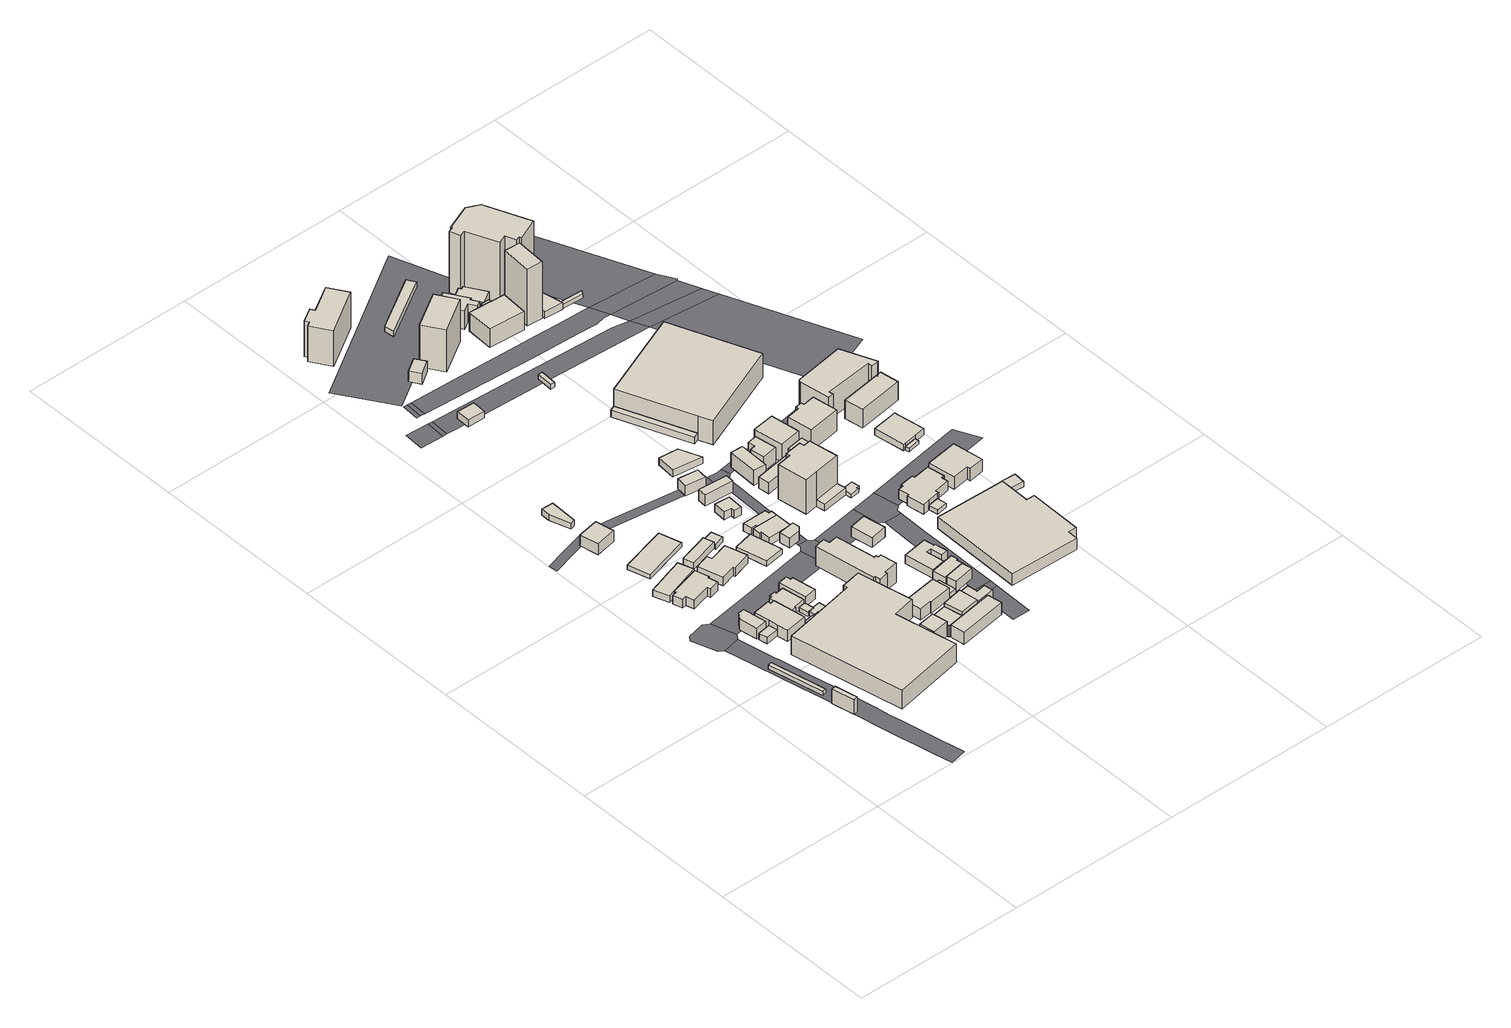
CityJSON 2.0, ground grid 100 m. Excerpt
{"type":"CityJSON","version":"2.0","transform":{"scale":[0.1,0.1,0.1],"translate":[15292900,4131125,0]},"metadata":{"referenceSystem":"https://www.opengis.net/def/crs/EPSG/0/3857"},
"CityObjects":{
"building1":{"type":"Building","attributes":{"measured_height":14.8,"storeys_above_ground":1,"usage":"文教厚生施設","districts_and_zones_type":"近隣商業地域"},"geometry":[{"type":"Solid","lod":"1","boundaries":[[[[0,1,2,3]],[[0,3,4,5]],[[3,2,6,4]],[[2,1,7,6]],[[1,0,5,7]],[[5,4,6,7]]]]}]},
"building2":{"type":"Building","attributes":{"measured_height":5.5,"storeys_above_ground":1,"usage":"文教厚生施設","districts_and_zones_type":"近隣商業地域"},"geometry":[{"type":"Solid","lod":"1","boundaries":[[[[8,9,10,11]],[[8,11,12,13]],[[11,10,14,12]],[[10,9,15,14]],[[9,8,13,15]],[[13,12,14,15]]]]}]},
"building3":{"type":"Building","attributes":{"measured_height":4.6,"storeys_above_ground":1,"usage":"商業施設","districts_and_zones_type":"近隣商業地域"},"geometry":[{"type":"Solid","lod":"1","boundaries":[[[[16,17,18,19]],[[16,19,20,21]],[[19,18,22,20]],[[18,17,23,22]],[[17,16,21,23]],[[21,20,22,23]]]]}]},
"building4":{"type":"Building","attributes":{"measured_height":6.9,"year_of_construction":2012,"storeys_above_ground":2,"usage":"商業施設","districts_and_zones_type":"近隣商業地域"},"geometry":[{"type":"Solid","lod":"1","boundaries":[[[[24,25,26,27,28]],[[24,28,29,30]],[[28,27,31,29]],[[27,26,32,31]],[[26,25,33,32]],[[25,24,30,33]],[[30,29,31,32,33]]]]}]},
"building5":{"type":"Building","attributes":{"measured_height":8,"year_of_construction":1973,"storeys_above_ground":2,"usage":"住宅","districts_and_zones_type":"近隣商業地域"},"geometry":[{"type":"Solid","lod":"1","boundaries":[[[[34,35,36,37,38,39,40,41,42,43,44,45]],[[34,45,46,47]],[[45,44,48,46]],[[44,43,49,48]],[[43,42,50,49]],[[42,41,51,50]],[[41,40,52,51]],[[40,39,53,52]],[[39,38,54,53]],[[38,37,55,54]],[[37,36,56,55]],[[36,35,57,56]],[[35,34,47,57]],[[47,46,48,49,50,51,52,53,54,55,56,57]]]]}]},
"building6":{"type":"Building","attributes":{"measured_height":7.7},"geometry":[{"type":"Solid","lod":"1","boundaries":[[[[58,59,60,61]],[[58,61,62,63]],[[61,60,64,62]],[[60,59,65,64]],[[59,58,63,65]],[[63,62,64,65]]]]}]},
"building7":{"type":"Building","attributes":{"measured_height":7.7,"year_of_construction":2012,"storeys_above_ground":2,"usage":"商業施設","districts_and_zones_type":"近隣商業地域"},"geometry":[{"type":"Solid","lod":"1","boundaries":[[[[66,67,68,69,16,19,70,71]],[[66,71,72,73]],[[71,70,74,72]],[[70,19,75,74]],[[19,16,76,75]],[[16,69,77,76]],[[69,68,78,77]],[[68,67,79,78]],[[67,66,73,79]],[[73,72,74,75,76,77,78,79]]]]}]},
"building8":{"type":"Building","attributes":{"measured_height":7},"geometry":[{"type":"Solid","lod":"1","boundaries":[[[[80,81,82,83]],[[80,83,84,85]],[[83,82,86,84]],[[82,81,87,86]],[[81,80,85,87]],[[85,84,86,87]]]]}]},
"building9":{"type":"Building","attributes":{"measured_height":13.2,"year_of_construction":2005,"storeys_above_ground":3,"usage":"商業施設","districts_and_zones_type":"近隣商業地域"},"geometry":[{"type":"Solid","lod":"1","boundaries":[[[[88,89,90,91,92,93,94,95]],[[88,95,96,97]],[[95,94,98,96]],[[94,93,99,98]],[[93,92,100,99]],[[92,91,101,100]],[[91,90,102,101]],[[90,89,103,102]],[[89,88,97,103]],[[97,96,98,99,100,101,102,103]]]]}]},
"building10":{"type":"Building","attributes":{"measured_height":2.3,"storeys_above_ground":1,"usage":"住宅","districts_and_zones_type":"近隣商業地域"},"geometry":[{"type":"Solid","lod":"1","boundaries":[[[[104,105,106,107]],[[104,107,108,109]],[[107,106,110,108]],[[106,105,111,110]],[[105,104,109,111]],[[109,108,110,111]]]]}]},
"building11":{"type":"Building","attributes":{"measured_height":4.1,"year_of_construction":1975,"storeys_above_ground":1,"usage":"住宅","districts_and_zones_type":"近隣商業地域"},"geometry":[{"type":"Solid","lod":"1","boundaries":[[[[112,113,114,115,116]],[[112,116,117,118]],[[116,115,119,117]],[[115,114,120,119]],[[114,113,121,120]],[[113,112,118,121]],[[118,117,119,120,121]]]]}]},
"building12":{"type":"Building","attributes":{"measured_height":2.8,"year_of_construction":1960,"storeys_above_ground":1,"usage":"運輸倉庫施設","districts_and_zones_type":"近隣商業地域"},"geometry":[{"type":"Solid","lod":"1","boundaries":[[[[122,123,124,125]],[[122,125,126,127]],[[125,124,128,126]],[[124,123,129,128]],[[123,122,127,129]],[[127,126,128,129]]]]}]},
"building13":{"type":"Building","attributes":{"measured_height":5.8,"year_of_construction":1919,"storeys_above_ground":1,"usage":"住宅","districts_and_zones_type":"近隣商業地域"},"geometry":[{"type":"Solid","lod":"1","boundaries":[[[[130,131,132,133,134,135,136,137,138,139]],[[130,139,140,141]],[[139,138,142,140]],[[138,137,143,142]],[[137,136,144,143]],[[136,135,145,144]],[[135,134,146,145]],[[134,133,147,146]],[[133,132,148,147]],[[132,131,149,148]],[[131,130,141,149]],[[141,140,142,143,144,145,146,147,148,149]]]]}]},
"building14":{"type":"Building","attributes":{"measured_height":3,"year_of_construction":1975,"storeys_above_ground":1,"usage":"住宅","districts_and_zones_type":"近隣商業地域"},"geometry":[{"type":"Solid","lod":"1","boundaries":[[[[150,151,152,153,154,155]],[[150,155,156,157]],[[155,154,158,156]],[[154,153,159,158]],[[153,152,160,159]],[[152,151,161,160]],[[151,150,157,161]],[[157,156,158,159,160,161]]]]}]},
"building15":{"type":"Building","attributes":{"measured_height":2.8},"geometry":[{"type":"Solid","lod":"1","boundaries":[[[[162,163,164,165,152,151,150,166]],[[162,166,167,168]],[[166,150,169,167]],[[150,151,170,169]],[[151,152,171,170]],[[152,165,172,171]],[[165,164,173,172]],[[164,163,174,173]],[[163,162,168,174]],[[168,167,169,170,171,172,173,174]]]]}]},
"building16":{"type":"Building","attributes":{"measured_height":7.8},"geometry":[{"type":"Solid","lod":"1","boundaries":[[[[175,176,177,178,179,180,181,182]],[[175,182,183,184]],[[182,181,185,183]],[[181,180,186,185]],[[180,179,187,186]],[[179,178,188,187]],[[178,177,189,188]],[[177,176,190,189]],[[176,175,184,190]],[[184,183,185,186,187,188,189,190]]]]}]},
"building17":{"type":"Building","attributes":{"measured_height":4.2,"storeys_above_ground":1,"usage":"運輸倉庫施設","districts_and_zones_type":"近隣商業地域"},"geometry":[{"type":"Solid","lod":"1","boundaries":[[[[191,192,193,194,195]],[[191,195,196,197]],[[195,194,198,196]],[[194,193,199,198]],[[193,192,200,199]],[[192,191,197,200]],[[197,196,198,199,200]]]]}]},
"building18":{"type":"Building","attributes":{"measured_height":7,"year_of_construction":1960,"storeys_above_ground":2,"usage":"住宅","districts_and_zones_type":"近隣商業地域"},"geometry":[{"type":"Solid","lod":"1","boundaries":[[[[201,202,203,204,205,206]],[[201,206,207,208]],[[206,205,209,207]],[[205,204,210,209]],[[204,203,211,210]],[[203,202,212,211]],[[202,201,208,212]],[[208,207,209,210,211,212]]]]}]},
"building19":{"type":"Building","attributes":{"measured_height":9.4,"year_of_construction":2009,"storeys_above_ground":3,"usage":"住宅","districts_and_zones_type":"近隣商業地域"},"geometry":[{"type":"Solid","lod":"1","boundaries":[[[[213,214,215,216]],[[213,216,217,218]],[[216,215,219,217]],[[215,214,220,219]],[[214,213,218,220]],[[218,217,219,220]]]]}]},
"building20":{"type":"Building","attributes":{"measured_height":3.5,"storeys_above_ground":1,"usage":"運輸倉庫施設","districts_and_zones_type":"近隣商業地域"},"geometry":[{"type":"Solid","lod":"1","boundaries":[[[[221,222,192,191,223]],[[221,223,224,225]],[[223,191,226,224]],[[191,192,227,226]],[[192,222,228,227]],[[222,221,225,228]],[[225,224,226,227,228]]]]}]},
"building21":{"type":"Building","attributes":{"measured_height":8.8,"year_of_construction":1979,"storeys_above_ground":2,"usage":"住宅","districts_and_zones_type":"近隣商業地域"},"geometry":[{"type":"Solid","lod":"1","boundaries":[[[[229,230,231,232,233]],[[229,233,234,235]],[[233,232,236,234]],[[232,231,237,236]],[[231,230,238,237]],[[230,229,235,238]],[[235,234,236,237,238]]]]}]},
"building22":{"type":"Building","attributes":{"measured_height":4.4,"year_of_construction":1935,"storeys_above_ground":1,"usage":"運輸倉庫施設","districts_and_zones_type":"近隣商業地域"},"geometry":[{"type":"Solid","lod":"1","boundaries":[[[[239,240,241,242]],[[239,242,243,244]],[[242,241,245,243]],[[241,240,246,245]],[[240,239,244,246]],[[244,243,245,246]]]]}]},
"building23":{"type":"Building","attributes":{"measured_height":8.8},"geometry":[{"type":"Solid","lod":"1","boundaries":[[[[247,248,249,250]],[[247,250,251,252]],[[250,249,253,251]],[[249,248,254,253]],[[248,247,252,254]],[[252,251,253,254]]]]}]},
"building24":{"type":"Building","attributes":{"measured_height":8.4},"geometry":[{"type":"Solid","lod":"1","boundaries":[[[[255,256,257,258,259,260]],[[255,260,261,262]],[[260,259,263,261]],[[259,258,264,263]],[[258,257,265,264]],[[257,256,266,265]],[[256,255,262,266]],[[262,261,263,264,265,266]]]]}]},
"building25":{"type":"Building","attributes":{"measured_height":9.6,"year_of_construction":2013,"storeys_above_ground":3,"usage":"住宅","districts_and_zones_type":"近隣商業地域"},"geometry":[{"type":"Solid","lod":"1","boundaries":[[[[267,268,269,270]],[[267,270,271,272]],[[270,269,273,271]],[[269,268,274,273]],[[268,267,272,274]],[[272,271,273,274]]]]}]},
"building26":{"type":"Building","attributes":{"measured_height":13.4,"year_of_construction":1994,"storeys_above_ground":4,"usage":"共同住宅","districts_and_zones_type":"近隣商業地域"},"geometry":[{"type":"Solid","lod":"1","boundaries":[[[[275,276,277,278,279,280,281,282,283,284,285,286,287,288]],[[275,288,289,290]],[[288,287,291,289]],[[287,286,292,291]],[[286,285,293,292]],[[285,284,294,293]],[[284,283,295,294]],[[283,282,296,295]],[[282,281,297,296]],[[281,280,298,297]],[[280,279,299,298]],[[279,278,300,299]],[[278,277,301,300]],[[277,276,302,301]],[[276,275,290,302]],[[290,289,291,292,293,294,295,296,297,298,299,300,301,302]]]]}]},
"building27":{"type":"Building","attributes":{"measured_height":4.5,"year_of_construction":1956,"storeys_above_ground":1,"usage":"業務施設","districts_and_zones_type":"近隣商業地域"},"geometry":[{"type":"Solid","lod":"1","boundaries":[[[[303,304,305,306]],[[303,306,307,308]],[[306,305,309,307]],[[305,304,310,309]],[[304,303,308,310]],[[308,307,309,310]]]]}]},
"building28":{"type":"Building","attributes":{"measured_height":5.9,"year_of_construction":1953,"storeys_above_ground":1,"usage":"住宅","districts_and_zones_type":"近隣商業地域"},"geometry":[{"type":"Solid","lod":"1","boundaries":[[[[311,312,313,314,315,316,317]],[[311,317,318,319]],[[317,316,320,318]],[[316,315,321,320]],[[315,314,322,321]],[[314,313,323,322]],[[313,312,324,323]],[[312,311,319,324]],[[319,318,320,321,322,323,324]]]]}]},
"building29":{"type":"Building","attributes":{"measured_height":6.4,"storeys_above_ground":2,"usage":"住宅","districts_and_zones_type":"近隣商業地域"},"geometry":[{"type":"Solid","lod":"1","boundaries":[[[[325,326,327,328,329]],[[325,329,330,331]],[[329,328,332,330]],[[328,327,333,332]],[[327,326,334,333]],[[326,325,331,334]],[[331,330,332,333,334]]]]}]},
"building30":{"type":"Building","attributes":{"measured_height":6},"geometry":[{"type":"Solid","lod":"1","boundaries":[[[[335,336,337,317,316,338,339,340]],[[335,340,341,342]],[[340,339,343,341]],[[339,338,344,343]],[[338,316,320,344]],[[316,317,318,320]],[[317,337,345,318]],[[337,336,346,345]],[[336,335,342,346]],[[342,341,343,344,320,318,345,346]]]]}]},
"building31":{"type":"Building","attributes":{"measured_height":5.5,"year_of_construction":1955,"storeys_above_ground":2,"usage":"住宅","districts_and_zones_type":"近隣商業地域"},"geometry":[{"type":"Solid","lod":"1","boundaries":[[[[347,348,349,350,351,352]],[[347,352,353,354]],[[352,351,355,353]],[[351,350,356,355]],[[350,349,357,356]],[[349,348,358,357]],[[348,347,354,358]],[[354,353,355,356,357,358]]]]}]},
"building32":{"type":"Building","attributes":{"measured_height":3.6,"storeys_above_ground":1,"usage":"住宅","districts_and_zones_type":"近隣商業地域"},"geometry":[{"type":"Solid","lod":"1","boundaries":[[[[359,360,361,362]],[[359,362,363,364]],[[362,361,365,363]],[[361,360,366,365]],[[360,359,364,366]],[[364,363,365,366]]]]}]},
"building33":{"type":"Building","attributes":{"measured_height":7.8,"year_of_construction":1992,"storeys_above_ground":2,"usage":"住宅","districts_and_zones_type":"近隣商業地域"},"geometry":[{"type":"Solid","lod":"1","boundaries":[[[[367,368,369,370,371,372,373,374]],[[367,374,375,376]],[[374,373,377,375]],[[373,372,378,377]],[[372,371,379,378]],[[371,370,380,379]],[[370,369,381,380]],[[369,368,382,381]],[[368,367,376,382]],[[376,375,377,378,379,380,381,382]]]]}]},
"building34":{"type":"Building","attributes":{"measured_height":24.7,"year_of_construction":2014,"storeys_above_ground":7,"usage":"共同住宅","districts_and_zones_type":"商業地域"},"geometry":[{"type":"Solid","lod":"1","boundaries":[[[[383,384,385,386,387,388,389,390]],[[383,390,391,392]],[[390,389,393,391]],[[389,388,394,393]],[[388,387,395,394]],[[387,386,396,395]],[[386,385,397,396]],[[385,384,398,397]],[[384,383,392,398]],[[392,391,393,394,395,396,397,398]]]]}]},
"building35":{"type":"Building","attributes":{"measured_height":7.1},"geometry":[{"type":"Solid","lod":"1","boundaries":[[[[399,400,401,402]],[[399,402,403,404]],[[402,401,405,403]],[[401,400,406,405]],[[400,399,404,406]],[[404,403,405,406]]]]}]},
"building36":{"type":"Building","attributes":{"measured_height":7.4,"year_of_construction":2015,"storeys_above_ground":2,"usage":"住宅","districts_and_zones_type":"商業地域"},"geometry":[{"type":"Solid","lod":"1","boundaries":[[[[407,408,409,410]],[[407,410,411,412]],[[410,409,413,411]],[[409,408,414,413]],[[408,407,412,414]],[[412,411,413,414]]]]}]},
"building37":{"type":"Building","attributes":{"measured_height":7.4},"geometry":[{"type":"Solid","lod":"1","boundaries":[[[[415,416,417,418]],[[415,418,419,420]],[[418,417,421,419]],[[417,416,422,421]],[[416,415,420,422]],[[420,419,421,422]]]]}]},
"building38":{"type":"Building","attributes":{"measured_height":7.3,"year_of_construction":1963,"storeys_above_ground":2,"usage":"住宅","districts_and_zones_type":"近隣商業地域"},"geometry":[{"type":"Solid","lod":"1","boundaries":[[[[423,424,425,426]],[[423,426,427,428]],[[426,425,429,427]],[[425,424,430,429]],[[424,423,428,430]],[[428,427,429,430]]]]}]},
"building39":{"type":"Building","attributes":{"measured_height":6.8},"geometry":[{"type":"Solid","lod":"1","boundaries":[[[[431,432,433,434,435,436,437]],[[431,437,438,439]],[[437,436,440,438]],[[436,435,441,440]],[[435,434,442,441]],[[434,433,443,442]],[[433,432,444,443]],[[432,431,439,444]],[[439,438,440,441,442,443,444]]]]}]},
"building40":{"type":"Building","attributes":{"measured_height":4.7,"year_of_construction":1977,"storeys_above_ground":1,"usage":"商業系複合施設","districts_and_zones_type":"近隣商業地域"},"geometry":[{"type":"Solid","lod":"1","boundaries":[[[[445,446,447,448]],[[445,448,449,450]],[[448,447,451,449]],[[447,446,452,451]],[[446,445,450,452]],[[450,449,451,452]]]]}]},
"building41":{"type":"Building","attributes":{"measured_height":7.1,"year_of_construction":2013,"storeys_above_ground":2,"usage":"住宅","districts_and_zones_type":"近隣商業地域"},"geometry":[{"type":"Solid","lod":"1","boundaries":[[[[453,454,455,456,457,458,459,460,461,462]],[[453,462,463,464]],[[462,461,465,463]],[[461,460,466,465]],[[460,459,467,466]],[[459,458,468,467]],[[458,457,469,468]],[[457,456,470,469]],[[456,455,471,470]],[[455,454,472,471]],[[454,453,464,472]],[[464,463,465,466,467,468,469,470,471,472]]]]}]},
"building42":{"type":"Building","attributes":{"measured_height":7.4,"year_of_construction":1974,"storeys_above_ground":2,"usage":"住宅","districts_and_zones_type":"近隣商業地域"},"geometry":[{"type":"Solid","lod":"1","boundaries":[[[[473,474,475,476]],[[473,476,477,478]],[[476,475,479,477]],[[475,474,480,479]],[[474,473,478,480]],[[478,477,479,480]]]]}]},
"building43":{"type":"Building","attributes":{"measured_height":30,"year_of_construction":1985,"storeys_above_ground":8,"usage":"宿泊施設","districts_and_zones_type":"商業地域"},"geometry":[{"type":"Solid","lod":"1","boundaries":[[[[481,482,483,484]],[[481,484,485,486]],[[484,483,487,485]],[[483,482,488,487]],[[482,481,486,488]],[[486,485,487,488]]]]}]},
"building44":{"type":"Building","attributes":{"measured_height":9.8,"year_of_construction":1985,"storeys_above_ground":3,"usage":"共同住宅","districts_and_zones_type":"近隣商業地域"},"geometry":[{"type":"Solid","lod":"1","boundaries":[[[[489,490,491,492]],[[489,492,493,494]],[[492,491,495,493]],[[491,490,496,495]],[[490,489,494,496]],[[494,493,495,496]]]]}]},
"building45":{"type":"Building","attributes":{"measured_height":29.1,"year_of_construction":1974,"storeys_above_ground":8,"usage":"文教厚生施設","districts_and_zones_type":"近隣商業地域"},"geometry":[{"type":"Solid","lod":"1","boundaries":[[[[497,498,499,500,501,502,503,504,505]],[[497,505,506,507]],[[505,504,508,506]],[[504,503,509,508]],[[503,502,510,509]],[[502,501,511,510]],[[501,500,512,511]],[[500,499,513,512]],[[499,498,514,513]],[[498,497,507,514]],[[507,506,508,509,510,511,512,513,514]]]]}]},
"building46":{"type":"Building","attributes":{"measured_height":4.7,"year_of_construction":1977,"storeys_above_ground":1,"usage":"文教厚生施設","districts_and_zones_type":"近隣商業地域"},"geometry":[{"type":"Solid","lod":"1","boundaries":[[[[515,516,517,500,499]],[[515,499,518,519]],[[499,500,520,518]],[[500,517,521,520]],[[517,516,522,521]],[[516,515,519,522]],[[519,518,520,521,522]]]]}]},
"building47":{"type":"Building","attributes":{"measured_height":13.8,"year_of_construction":1980,"storeys_above_ground":1,"usage":"商業系複合施設","districts_and_zones_type":"近隣商業地域"},"geometry":[{"type":"Solid","lod":"1","boundaries":[[[[523,524,525,526]],[[523,526,527,528]],[[526,525,529,527]],[[525,524,530,529]],[[524,523,528,530]],[[528,527,529,530]]]]}]},
"building48":{"type":"Building","attributes":{"measured_height":8},"geometry":[{"type":"Solid","lod":"1","boundaries":[[[[531,532,533,534]],[[531,534,535,536]],[[534,533,537,535]],[[533,532,538,537]],[[532,531,536,538]],[[536,535,537,538]]]]}]},
"building49":{"type":"Building","attributes":{"measured_height":3,"storeys_above_ground":1,"usage":"業務施設","districts_and_zones_type":"近隣商業地域"},"geometry":[{"type":"Solid","lod":"1","boundaries":[[[[539,540,541,542]],[[539,542,543,544]],[[542,541,545,543]],[[541,540,546,545]],[[540,539,544,546]],[[544,543,545,546]]]]}]},
"building50":{"type":"Building","attributes":{"measured_height":9.5,"year_of_construction":1999,"storeys_above_ground":3,"usage":"住宅","districts_and_zones_type":"近隣商業地域"},"geometry":[{"type":"Solid","lod":"1","boundaries":[[[[547,548,549,550,551,552]],[[547,552,553,554]],[[552,551,555,553]],[[551,550,556,555]],[[550,549,557,556]],[[549,548,558,557]],[[548,547,554,558]],[[554,553,555,556,557,558]]]]}]},
"building51":{"type":"Building","attributes":{"measured_height":4.5,"storeys_above_ground":1,"usage":"文教厚生施設","districts_and_zones_type":"近隣商業地域"},"geometry":[{"type":"Solid","lod":"1","boundaries":[[[[559,560,561,562,563,564,565]],[[559,565,566,567]],[[565,564,568,566]],[[564,563,569,568]],[[563,562,570,569]],[[562,561,571,570]],[[561,560,572,571]],[[560,559,567,572]],[[567,566,568,569,570,571,572]]]]}]},
"building52":{"type":"Building","attributes":{"measured_height":6.2},"geometry":[{"type":"Solid","lod":"1","boundaries":[[[[573,574,575,576]],[[573,576,577,578]],[[576,575,579,577]],[[575,574,580,579]],[[574,573,578,580]],[[578,577,579,580]]]]}]},
"building53":{"type":"Building","attributes":{"measured_height":13.5},"geometry":[{"type":"Solid","lod":"1","boundaries":[[[[581,582,583,584,585,586,587,588]],[[581,588,589,590]],[[588,587,591,589]],[[587,586,592,591]],[[586,585,593,592]],[[585,584,594,593]],[[584,583,595,594]],[[583,582,596,595]],[[582,581,590,596]],[[590,589,591,592,593,594,595,596]]]]}]},
"building54":{"type":"Building","attributes":{"measured_height":11.3,"year_of_construction":2004,"storeys_above_ground":3,"usage":"運輸倉庫施設","districts_and_zones_type":"近隣商業地域"},"geometry":[{"type":"Solid","lod":"1","boundaries":[[[[597,598,599,600]],[[597,600,601,602]],[[600,599,603,601]],[[599,598,604,603]],[[598,597,602,604]],[[602,601,603,604]]]]}]},
"building55":{"type":"Building","attributes":{"measured_height":7.5,"year_of_construction":1979,"storeys_above_ground":2,"usage":"住宅","districts_and_zones_type":"近隣商業地域"},"geometry":[{"type":"Solid","lod":"1","boundaries":[[[[605,606,607,608]],[[605,608,609,610]],[[608,607,611,609]],[[607,606,612,611]],[[606,605,610,612]],[[610,609,611,612]]]]}]},
"building56":{"type":"Building","attributes":{"measured_height":3.1,"storeys_above_ground":1,"usage":"住宅","districts_and_zones_type":"近隣商業地域"},"geometry":[{"type":"Solid","lod":"1","boundaries":[[[[613,614,615,616]],[[613,616,617,618]],[[616,615,619,617]],[[615,614,620,619]],[[614,613,618,620]],[[618,617,619,620]]]]}]},
"building57":{"type":"Building","attributes":{"measured_height":8.2,"year_of_construction":2003,"storeys_above_ground":3,"usage":"文教厚生施設","districts_and_zones_type":"近隣商業地域"},"geometry":[{"type":"Solid","lod":"1","boundaries":[[[[621,622,623,624,625,626,627,628]],[[621,628,629,630]],[[628,627,631,629]],[[627,626,632,631]],[[626,625,633,632]],[[625,624,634,633]],[[624,623,635,634]],[[623,622,636,635]],[[622,621,630,636]],[[630,629,631,632,633,634,635,636]]]]}]},
"building58":{"type":"Building","attributes":{"measured_height":14.7,"year_of_construction":1972,"storeys_above_ground":4,"usage":"商業施設","districts_and_zones_type":"商業地域"},"geometry":[{"type":"Solid","lod":"1","boundaries":[[[[637,638,639,640,641,642]],[[637,642,643,644]],[[642,641,645,643]],[[641,640,646,645]],[[640,639,647,646]],[[639,638,648,647]],[[638,637,644,648]],[[644,643,645,646,647,648]]]]}]},
"building59":{"type":"Building","attributes":{"measured_height":8.7,"year_of_construction":2007,"storeys_above_ground":2,"usage":"住宅","districts_and_zones_type":"近隣商業地域"},"geometry":[{"type":"Solid","lod":"1","boundaries":[[[[649,650,651,652,653,654,655,656,657,658,659,660,661,662,663,664]],[[649,664,665,666]],[[664,663,667,665]],[[663,662,668,667]],[[662,661,669,668]],[[661,660,670,669]],[[660,659,671,670]],[[659,658,672,671]],[[658,657,673,672]],[[657,656,674,673]],[[656,655,675,674]],[[655,654,676,675]],[[654,653,677,676]],[[653,652,678,677]],[[652,651,679,678]],[[651,650,680,679]],[[650,649,666,680]],[[666,665,667,668,669,670,671,672,673,674,675,676,677,678,679,680]]]]}]},
"building60":{"type":"Building","attributes":{"measured_height":10.3},"geometry":[{"type":"Solid","lod":"1","boundaries":[[[[681,682,683,684]],[[681,684,685,686]],[[684,683,687,685]],[[683,682,688,687]],[[682,681,686,688]],[[686,685,687,688]]]]}]},
"building61":{"type":"Building","attributes":{"measured_height":17,"year_of_construction":1977,"storeys_above_ground":4,"usage":"商業系複合施設","districts_and_zones_type":"近隣商業地域"},"geometry":[{"type":"Solid","lod":"1","boundaries":[[[[689,690,523,526,691]],[[689,691,692,693]],[[691,526,694,692]],[[526,523,695,694]],[[523,690,696,695]],[[690,689,693,696]],[[693,692,694,695,696]]]]}]},
"building62":{"type":"Building","attributes":{"measured_height":8.3},"geometry":[{"type":"Solid","lod":"1","boundaries":[[[[697,698,699,700,701,702]],[[697,702,703,704]],[[702,701,705,703]],[[701,700,706,705]],[[700,699,707,706]],[[699,698,708,707]],[[698,697,704,708]],[[704,703,705,706,707,708]]]]}]},
"building63":{"type":"Building","attributes":{"measured_height":13.8,"year_of_construction":1985,"storeys_above_ground":4,"usage":"共同住宅","districts_and_zones_type":"近隣商業地域"},"geometry":[{"type":"Solid","lod":"1","boundaries":[[[[709,710,711,712,713,714,715,716]],[[709,716,717,718]],[[716,715,719,717]],[[715,714,720,719]],[[714,713,721,720]],[[713,712,722,721]],[[712,711,723,722]],[[711,710,724,723]],[[710,709,718,724]],[[718,717,719,720,721,722,723,724]]]]}]},
"building64":{"type":"Building","attributes":{"measured_height":36.1,"year_of_construction":1993,"storeys_above_ground":1,"usage":"業務施設","districts_and_zones_type":"商業地域"},"geometry":[{"type":"Solid","lod":"1","boundaries":[[[[725,726,727,728]],[[725,728,729,730]],[[728,727,731,729]],[[727,726,732,731]],[[726,725,730,732]],[[730,729,731,732]]]]}]},
"building65":{"type":"Building","attributes":{"measured_height":8.7,"year_of_construction":1984,"storeys_above_ground":2,"usage":"住宅","districts_and_zones_type":"近隣商業地域"},"geometry":[{"type":"Solid","lod":"1","boundaries":[[[[733,734,735,736,737,738]],[[733,738,739,740]],[[738,737,741,739]],[[737,736,742,741]],[[736,735,743,742]],[[735,734,744,743]],[[734,733,740,744]],[[740,739,741,742,743,744]]]]}]},
"building66":{"type":"Building","attributes":{"measured_height":40,"year_of_construction":1993,"storeys_above_ground":9,"usage":"業務施設","districts_and_zones_type":"商業地域"},"geometry":[{"type":"Solid","lod":"1","boundaries":[[[[745,746,747,748,749,750,751,752,753,754,755,756,757]],[[745,757,758,759]],[[757,756,760,758]],[[756,755,761,760]],[[755,754,762,761]],[[754,753,763,762]],[[753,752,764,763]],[[752,751,765,764]],[[751,750,766,765]],[[750,749,767,766]],[[749,748,768,767]],[[748,747,769,768]],[[747,746,770,769]],[[746,745,759,770]],[[759,758,760,761,762,763,764,765,766,767,768,769,770]]]]}]},
"building67":{"type":"Building","attributes":{"measured_height":36.4,"storeys_above_ground":1,"usage":"業務施設","districts_and_zones_type":"商業地域"},"geometry":[{"type":"Solid","lod":"1","boundaries":[[[[771,772,773,774,775,776]],[[771,776,777,778]],[[776,775,779,777]],[[775,774,780,779]],[[774,773,781,780]],[[773,772,782,781]],[[772,771,778,782]],[[778,777,779,780,781,782]]]]}]},
"building68":{"type":"Building","attributes":{"measured_height":2.4},"geometry":[{"type":"Solid","lod":"1","boundaries":[[[[783,784,785,786]],[[783,786,787,788]],[[786,785,789,787]],[[785,784,790,789]],[[784,783,788,790]],[[788,787,789,790]]]]}]},
"building69":{"type":"Building","attributes":{"measured_height":3.3,"year_of_construction":2020,"storeys_above_ground":1,"usage":"運輸倉庫施設","districts_and_zones_type":"近隣商業地域"},"geometry":[{"type":"Solid","lod":"1","boundaries":[[[[791,792,793,794]],[[791,794,795,796]],[[794,793,797,795]],[[793,792,798,797]],[[792,791,796,798]],[[796,795,797,798]]]]}]},
"building70":{"type":"Building","attributes":{"measured_height":5.2,"year_of_construction":2003,"storeys_above_ground":1,"usage":"商業施設","districts_and_zones_type":"近隣商業地域"},"geometry":[{"type":"Solid","lod":"1","boundaries":[[[[799,786,785,800,801,802]],[[799,802,803,804]],[[802,801,805,803]],[[801,800,806,805]],[[800,785,807,806]],[[785,786,808,807]],[[786,799,804,808]],[[804,803,805,806,807,808]]]]}]},
"building71":{"type":"Building","attributes":{"measured_height":2.7,"storeys_above_ground":1,"usage":"業務施設","districts_and_zones_type":"商業地域"},"geometry":[{"type":"Solid","lod":"1","boundaries":[[[[809,810,773,772]],[[809,772,811,812]],[[772,773,813,811]],[[773,810,814,813]],[[810,809,812,814]],[[812,811,813,814]]]]}]},
"building72":{"type":"Building","attributes":{"measured_height":17.7,"year_of_construction":1987,"storeys_above_ground":5,"usage":"共同住宅","districts_and_zones_type":"近隣商業地域"},"geometry":[{"type":"Solid","lod":"1","boundaries":[[[[815,816,817,818,819,820,821,822,823,824,825,826,827,828,829,830]],[[815,830,831,832]],[[830,829,833,831]],[[829,828,834,833]],[[828,827,835,834]],[[827,826,836,835]],[[826,825,837,836]],[[825,824,838,837]],[[824,823,839,838]],[[823,822,840,839]],[[822,821,841,840]],[[821,820,842,841]],[[820,819,843,842]],[[819,818,844,843]],[[818,817,845,844]],[[817,816,846,845]],[[816,815,832,846]],[[832,831,833,834,835,836,837,838,839,840,841,842,843,844,845,846]]]]}]},
"building73":{"type":"Building","attributes":{"measured_height":12.3,"year_of_construction":2003,"storeys_above_ground":4,"usage":"共同住宅","districts_and_zones_type":"近隣商業地域"},"geometry":[{"type":"Solid","lod":"1","boundaries":[[[[847,848,849,850]],[[847,850,851,852]],[[850,849,853,851]],[[849,848,854,853]],[[848,847,852,854]],[[852,851,853,854]]]]}]},
"road1":{"type":"Road","geometry":[{"type":"MultiSurface","lod":"1","boundaries":[[[855,856,857,858,859,860,861,862,863,864,865,866,867,868,869,870,871,872,873,874,875,876,877,878,879,880]]]}]},
"road2":{"type":"Road","geometry":[{"type":"MultiSurface","lod":"1","boundaries":[[[881,882,883,884,885,857,856,886]]]}]},
"road3":{"type":"Road","geometry":[{"type":"MultiSurface","lod":"1","boundaries":[[[887,888,889,890,881,886,891,892]]]}]},
"road4":{"type":"Road","geometry":[{"type":"MultiSurface","lod":"1","boundaries":[[[893,894,895,896,897,898,899,900,901,902,903,904]]]}]},
"road5":{"type":"Road","geometry":[{"type":"MultiSurface","lod":"1","boundaries":[[[905,906,907,908]]]}]},
"road6":{"type":"Road","geometry":[{"type":"MultiSurface","lod":"1","boundaries":[[[909,905,908,910]]]}]},
"road7":{"type":"Road","geometry":[{"type":"MultiSurface","lod":"1","boundaries":[[[911,912,913,914]]]}]},
"road8":{"type":"Road","geometry":[{"type":"MultiSurface","lod":"1","boundaries":[[[915,911,914,916]]]}]},
"road9":{"type":"Road","geometry":[{"type":"MultiSurface","lod":"1","boundaries":[[[917,918,919,920]]]}]},
"road10":{"type":"Road","geometry":[{"type":"MultiSurface","lod":"1","boundaries":[[[921,922,923,888,887,924,925]]]}]},
"road11":{"type":"Road","geometry":[{"type":"MultiSurface","lod":"1","boundaries":[[[926,927,928,929,922,921,930,931,932]]]}]},
"road12":{"type":"Road","geometry":[{"type":"MultiSurface","lod":"1","boundaries":[[[933,917,934,935,936]]]}]},
"road13":{"type":"Road","geometry":[{"type":"MultiSurface","lod":"1","boundaries":[[[937,938,918,917,933]]]}]},
"road14":{"type":"Road","geometry":[{"type":"MultiSurface","lod":"1","boundaries":[[[939,940,941,925,924]]]}]},
"road15":{"type":"Road","geometry":[{"type":"MultiSurface","lod":"1","boundaries":[[[942,902,901,927,926,943,944,945]]]}]},
"road16":{"type":"Road","geometry":[{"type":"MultiSurface","lod":"1","boundaries":[[[946,947,948,949]]]}]},
"road17":{"type":"Road","geometry":[{"type":"MultiSurface","lod":"1","boundaries":[[[950,951,952,953,938,937,954,955,956]]]}]},
"road18":{"type":"Road","geometry":[{"type":"MultiSurface","lod":"1","boundaries":[[[957,909,910,958,959,960,961,962]]]}]},
"road19":{"type":"Road","geometry":[{"type":"MultiSurface","lod":"1","boundaries":[[[963,964,965,966,940,939,951,950,967]]]}]},
"road20":{"type":"Road","geometry":[{"type":"MultiSurface","lod":"1","boundaries":[[[968,915,916,969,970,971,972,973,974,975,976]]]}]},
"road21":{"type":"Road","geometry":[{"type":"MultiSurface","lod":"1","boundaries":[[[977,978,979,980,945,944,981,982]]]}]},
"road22":{"type":"Road","geometry":[{"type":"MultiSurface","lod":"1","boundaries":[[[983,984,985,986,987,964,963,988,989]]]}]},
"road23":{"type":"Road","geometry":[{"type":"MultiSurface","lod":"1","boundaries":[[[990,991,992,993,974]]]}]},
"road24":{"type":"Road","geometry":[{"type":"MultiSurface","lod":"1","boundaries":[[[990,974,973,994,995]]]}]},
"road25":{"type":"Road","geometry":[{"type":"MultiSurface","lod":"1","boundaries":[[[994,973,962,996]]]}]},
"road26":{"type":"Road","geometry":[{"type":"MultiSurface","lod":"1","boundaries":[[[996,962,961,997]]]}]},
"road27":{"type":"Road","geometry":[{"type":"MultiSurface","lod":"1","boundaries":[[[997,961,978,998]]]}]}
},
"vertices":[
[348,535,63],[321,529,63],[295,661,63],[321,666,63],[321,666,154],[348,535,154],[295,661,154],[321,529,154],
[328,742,60],[303,737,60],[239,1058,60],[263,1063,60],[263,1063,84],[328,742,84],[239,1058,84],[303,737,84],
[433,1208,60],[358,1197,60],[350,1248,60],[425,1260,60],[425,1260,100],[433,1208,100],[350,1248,100],[358,1197,100],
[411,1268,59],[345,1258,59],[329,1364,59],[354,1400,59],[391,1405,59],[391,1405,128],[411,1268,128],[354,1400,128],[329,1364,128],[345,1258,128],
[440,1707,59],[430,1704,59],[444,1650,59],[384,1634,59],[378,1654,59],[269,1625,59],[257,1671,59],[232,1665,59],[217,1721,59],[244,1728,59],[241,1739,59],[419,1787,59],[419,1787,114],[440,1707,114],[241,1739,114],[244,1728,114],[217,1721,114],[232,1665,114],[257,1671,114],[269,1625,114],[378,1654,114],[384,1634,114],[444,1650,114],[430,1704,114],
[433,1808,60],[211,1738,60],[182,1826,60],[404,1896,60],[404,1896,101],[433,1808,101],[182,1826,101],[211,1738,101],
[515,1348,60],[540,1352,60],[569,1164,60],[443,1144,60],[411,1349,60],[512,1365,60],[512,1365,132],[515,1348,132],[411,1349,132],[425,1260,132],[433,1208,132],[443,1144,132],[569,1164,132],[540,1352,132],
[311,2251,62],[188,2228,62],[168,2336,62],[291,2359,62],[291,2359,130],[311,2251,130],[168,2336,130],[188,2228,130],
[1004,873,62],[873,847,62],[944,489,62],[520,405,62],[390,1061,62],[830,1149,62],[826,1171,62],[941,1194,62],[941,1194,179],[1004,873,179],[826,1171,179],[830,1149,179],[390,1061,179],[520,405,179],[944,489,179],[873,847,179],
[648,1165,63],[586,1155,63],[582,1180,63],[644,1189,63],[644,1189,86],[648,1165,86],[582,1180,86],[586,1155,86],
[247,2621,67],[241,2460,67],[214,2450,67],[177,2571,67],[179,2624,67],[179,2624,104],[247,2621,104],[177,2571,104],[214,2450,104],[241,2460,104],
[528,2005,61],[257,1929,61],[222,2056,61],[493,2132,61],[493,2132,87],[528,2005,87],[222,2056,87],[257,1929,87],
[606,1408,62],[652,1415,62],[672,1284,62],[602,1273,62],[603,1267,62],[574,1263,62],[553,1400,62],[570,1402,62],[568,1415,62],[605,1421,62],[605,1421,106],[606,1408,106],[568,1415,106],[570,1402,106],[553,1400,106],[574,1263,106],[603,1267,106],[602,1273,106],[672,1284,106],[652,1415,106],
[678,1227,63],[679,1221,63],[646,1216,63],[636,1214,63],[628,1270,63],[671,1276,63],[671,1276,91],[678,1227,91],[628,1270,91],[636,1214,91],[646,1216,91],[679,1221,91],
[731,1189,63],[678,1181,63],[678,1187,63],[651,1183,63],[725,1234,63],[725,1234,89],[731,1189,89],[678,1227,89],[679,1221,89],[646,1216,89],[651,1183,89],[678,1187,89],[678,1181,89],
[682,1701,62],[573,1670,62],[570,1680,62],[485,1656,62],[445,1800,62],[530,1825,62],[538,1797,62],[647,1827,62],[647,1827,115],[682,1701,115],[538,1797,115],[530,1825,115],[445,1800,115],[485,1656,115],[570,1680,115],[573,1670,115],
[619,1947,62],[635,1891,62],[461,1841,62],[445,1900,62],[618,1949,62],[618,1949,103],[619,1947,103],[445,1900,103],[461,1841,103],[635,1891,103],
[713,1424,62],[727,1426,62],[749,1288,62],[679,1277,62],[652,1442,62],[708,1451,62],[708,1451,123],[713,1424,123],[652,1442,123],[679,1277,123],[749,1288,123],[727,1426,123],
[1033,655,70],[936,639,70],[922,728,70],[1019,744,70],[1019,744,163],[1033,655,163],[922,728,163],[936,639,163],
[700,1899,62],[637,1881,62],[682,1965,62],[682,1965,92],[700,1899,92],[619,1947,92],[635,1891,92],[637,1881,92],
[1134,659,70],[1037,643,70],[1036,647,70],[1019,751,70],[1116,767,70],[1116,767,140],[1134,659,140],[1019,751,140],[1036,647,140],[1037,643,140],
[851,1640,63],[735,1623,63],[697,1799,63],[810,1824,63],[810,1824,96],[851,1640,96],[697,1799,96],[735,1623,96],
[1334,598,71],[1053,552,71],[1040,637,71],[1320,681,71],[1320,681,149],[1334,598,149],[1040,637,149],[1053,552,149],
[1224,852,69],[1090,832,69],[1089,838,69],[1019,828,69],[1005,924,69],[1208,953,69],[1208,953,141],[1224,852,141],[1005,924,141],[1019,828,141],[1089,838,141],[1090,832,141],
[1250,678,73],[1134,659,73],[1116,767,73],[1234,789,73],[1234,789,162],[1250,678,162],[1116,767,162],[1134,659,162],
[981,1445,65],[1034,1453,65],[1070,1220,65],[1084,1222,65],[1086,1209,65],[1105,1212,65],[1119,1117,65],[1035,1104,65],[1037,1089,65],[982,1080,65],[977,1110,65],[967,1109,65],[912,1468,65],[975,1481,65],[975,1481,188],[981,1445,188],[912,1468,188],[967,1109,188],[977,1110,188],[982,1080,188],[1037,1089,188],[1035,1104,188],[1119,1117,188],[1105,1212,188],[1086,1209,188],[1084,1222,188],[1070,1220,188],[1034,1453,188],
[446,3413,75],[442,3332,75],[340,3336,75],[343,3417,75],[343,3417,119],[446,3413,119],[340,3336,119],[442,3332,119],
[987,1730,64],[847,1730,64],[847,1786,64],[835,1786,64],[835,1833,64],[858,1833,64],[987,1833,64],[987,1833,111],[987,1730,111],[858,1833,111],[835,1833,111],[835,1786,111],[847,1786,111],[847,1730,111],
[998,1683,65],[976,1659,65],[906,1648,65],[898,1712,65],[993,1724,65],[993,1724,127],[998,1683,127],[898,1712,127],[906,1648,127],[976,1659,127],
[967,1893,64],[969,1869,64],[987,1869,64],[858,1841,64],[833,1841,64],[824,1893,64],[824,1893,111],[967,1893,111],[833,1841,111],[858,1841,111],[987,1869,111],[969,1869,111],
[902,2081,64],[896,1986,64],[853,1989,64],[854,2011,64],[811,2014,64],[816,2088,64],[816,2088,114],[902,2081,114],[811,2014,114],[854,2011,114],[853,1989,114],[896,1986,114],
[1274,861,75],[1230,854,75],[1213,958,75],[1257,965,75],[1257,965,100],[1274,861,100],[1213,958,100],[1230,854,100],
[1295,796,75],[1303,739,75],[1356,747,75],[1364,695,75],[1311,686,75],[1250,678,75],[1234,789,75],[1295,799,75],[1295,799,148],[1295,796,148],[1234,789,148],[1250,678,148],[1311,686,148],[1364,695,148],[1356,747,148],[1303,739,148],
[411,4262,70],[160,4103,70],[90,4213,70],[117,4231,70],[103,4253,70],[180,4301,70],[196,4276,70],[344,4369,70],[344,4369,296],[411,4262,296],[196,4276,296],[180,4301,296],[103,4253,296],[117,4231,296],[90,4213,296],[160,4103,296],
[911,2317,67],[903,2252,67],[786,2267,67],[795,2332,67],[795,2332,130],[911,2317,130],[786,2267,130],[903,2252,130],
[468,3772,73],[387,3720,73],[351,3778,73],[431,3830,73],[431,3830,140],[468,3772,140],[351,3778,140],[387,3720,140],
[981,2188,65],[977,2137,65],[810,2150,65],[814,2201,65],[814,2201,136],[981,2188,136],[810,2150,136],[977,2137,136],
[1401,887,75],[1280,865,75],[1270,924,75],[1391,946,75],[1391,946,141],[1401,887,141],[1270,924,141],[1280,865,141],
[1404,992,74],[1394,990,74],[1402,948,74],[1391,946,74],[1270,924,74],[1255,1006,74],[1397,1031,74],[1397,1031,131],[1404,992,131],[1255,1006,131],[1270,924,131],[1391,946,131],[1402,948,131],[1394,990,131],
[952,2507,73],[1002,2384,73],[829,2407,73],[840,2518,73],[840,2518,117],[952,2507,117],[829,2407,117],[1002,2384,117],
[1388,1147,74],[1396,1148,74],[1408,1074,74],[1368,1067,74],[1358,1137,74],[1329,1132,74],[1345,1026,74],[1263,1013,74],[1237,1184,74],[1379,1206,74],[1379,1206,129],[1388,1147,129],[1237,1184,129],[1263,1013,129],[1345,1026,129],[1329,1132,129],[1358,1137,129],[1368,1067,129],[1408,1074,129],[1396,1148,129],
[1301,1402,67],[1202,1385,67],[1182,1513,67],[1279,1530,67],[1279,1530,129],[1301,1402,129],[1182,1513,129],[1202,1385,129],
[735,3833,72],[536,3708,72],[463,3824,72],[663,3949,72],[663,3949,340],[735,3833,340],[463,3824,340],[536,3708,340],
[1162,2275,69],[1156,2101,69],[1083,2104,69],[1090,2278,69],[1090,2278,162],[1162,2275,162],[1083,2104,162],[1156,2101,162],
[1288,1973,71],[1331,1979,71],[1356,1810,71],[1201,1786,71],[1127,1775,71],[1101,1949,71],[1187,1962,71],[1184,1985,71],[1285,1999,71],[1285,1999,289],[1288,1973,289],[1184,1985,289],[1187,1962,289],[1101,1949,289],[1127,1775,289],[1201,1786,289],[1356,1810,289],[1331,1979,289],
[1361,1778,71],[1364,1756,71],[1209,1733,71],[1356,1810,114],[1361,1778,114],[1201,1786,114],[1209,1733,114],[1364,1756,114],
[1097,2525,79],[1065,2512,79],[899,2930,79],[929,2943,79],[929,2943,122],[1097,2525,122],[899,2930,122],[1065,2512,122],
[1334,2046,69],[1095,2009,69],[1086,2074,69],[1325,2112,69],[1325,2112,138],[1334,2046,138],[1086,2074,138],[1095,2009,138],
[851,3372,77],[845,3275,77],[820,3276,77],[826,3373,77],[826,3373,107],[851,3372,107],[820,3276,107],[845,3275,107],
[1274,2159,71],[1185,2146,71],[1172,2229,71],[1206,2234,71],[1199,2276,71],[1255,2285,71],[1255,2285,164],[1274,2159,164],[1199,2276,164],[1206,2234,164],[1172,2229,164],[1185,2146,164],
[1438,1742,70],[1421,1740,70],[1423,1728,70],[1369,1720,70],[1364,1756,70],[1361,1778,70],[1431,1789,70],[1431,1789,94],[1438,1742,94],[1361,1778,94],[1364,1756,94],[1369,1720,94],[1423,1728,94],[1421,1740,94],
[849,4275,69],[522,4074,69],[515,4134,69],[821,4322,69],[821,4322,102],[849,4275,102],[515,4134,102],[522,4074,102],
[897,3937,71],[886,3930,71],[911,3889,71],[882,3871,71],[855,3914,71],[811,3887,71],[738,4005,71],[823,4058,71],[823,4058,189],[897,3937,189],[738,4005,189],[811,3887,189],[855,3914,189],[882,3871,189],[911,3889,189],[886,3930,189],
[1421,2158,72],[1294,2141,72],[1271,2311,72],[1398,2329,72],[1398,2329,184],[1421,2158,184],[1271,2311,184],[1294,2141,184],
[1441,2082,73],[1341,2069,73],[1332,2136,73],[1432,2150,73],[1432,2150,141],[1441,2082,141],[1332,2136,141],[1341,2069,141],
[1659,1360,74],[1595,1350,74],[1587,1405,74],[1651,1415,74],[1651,1415,102],[1659,1360,102],[1587,1405,102],[1595,1350,102],
[1935,1264,74],[1931,1085,74],[1979,1084,74],[1971,772,74],[1923,773,74],[1921,711,74],[1514,722,74],[1527,1274,74],[1527,1274,146],[1935,1264,146],[1514,722,146],[1921,711,146],[1923,773,146],[1971,772,146],[1979,1084,146],[1931,1085,146],
[925,3852,76],[971,3848,76],[1028,3845,76],[1017,3689,76],[807,3703,76],[817,3859,76],[817,3859,194],[925,3852,194],[807,3703,194],[1017,3689,194],[1028,3845,194],[971,3848,194],
[1763,1493,71],[1745,1490,71],[1751,1451,71],[1659,1437,71],[1662,1417,71],[1651,1415,71],[1587,1405,71],[1547,1399,71],[1531,1500,71],[1544,1501,71],[1534,1563,71],[1565,1567,71],[1563,1580,71],[1649,1594,71],[1652,1579,71],[1748,1594,71],[1748,1594,132],[1763,1493,132],[1652,1579,132],[1649,1594,132],[1563,1580,132],[1565,1567,132],[1534,1563,132],[1544,1501,132],[1531,1500,132],[1547,1399,132],[1587,1405,132],[1651,1415,132],[1662,1417,132],[1659,1437,132],[1751,1451,132],[1745,1490,132],
[975,3894,77],[971,3848,77],[925,3852,77],[928,3897,77],[928,3897,162],[975,3894,162],[925,3852,162],[971,3848,162],
[1638,2661,79],[1128,2449,79],[1440,3154,79],[1440,3154,230],[1638,2661,230],[929,2943,230],[1097,2525,230],[1128,2449,230],
[943,4056,72],[960,4066,72],[1029,3952,72],[958,3909,72],[881,4038,72],[934,4070,72],[934,4070,144],[943,4056,144],[881,4038,144],[958,3909,144],[1029,3952,144],[960,4066,144],
[1552,2267,75],[1620,2277,75],[1642,2131,75],[1452,2103,75],[1430,2249,75],[1510,2261,75],[1508,2278,75],[1549,2284,75],[1549,2284,210],[1552,2267,210],[1508,2278,210],[1510,2261,210],[1430,2249,210],[1452,2103,210],[1642,2131,210],[1620,2277,210],
[1150,3870,76],[1138,3693,76],[1048,3699,76],[1059,3876,76],[1059,3876,437],[1150,3870,437],[1048,3699,437],[1138,3693,437],
[1965,1442,75],[1876,1429,75],[1873,1449,75],[1776,1435,75],[1753,1593,75],[1939,1620,75],[1939,1620,153],[1965,1442,153],[1753,1593,153],[1776,1435,153],[1873,1449,153],[1876,1429,153],
[1185,4186,70],[1292,3926,70],[1166,3873,70],[1161,3886,70],[1138,3877,70],[1114,3936,70],[1065,3915,70],[992,4092,70],[958,4080,70],[937,4141,70],[967,4151,70],[965,4158,70],[1112,4220,70],[1112,4220,457],[1185,4186,457],[965,4158,457],[967,4151,457],[937,4141,457],[958,4080,457],[992,4092,457],[1065,3915,457],[1114,3936,457],[1138,3877,457],[1161,3886,457],[1166,3873,457],[1292,3926,457],
[1221,3864,75],[1253,3707,75],[1258,3682,75],[1258,3680,75],[1147,3686,75],[1157,3867,75],[1157,3867,118],[1221,3864,118],[1147,3686,118],[1258,3680,118],[1258,3682,118],[1253,3707,118],
[1874,1798,73],[1799,1786,73],[1796,1810,73],[1870,1822,73],[1870,1822,95],[1874,1798,95],[1796,1810,95],[1799,1786,95],
[2042,1291,79],[2035,1223,79],[1954,1231,79],[1961,1299,79],[1961,1299,111],[2042,1291,111],[1954,1231,111],[2035,1223,111],
[1936,1832,73],[1787,1809,73],[1759,1989,73],[1908,2012,73],[1908,2012,115],[1936,1832,115],[1759,1989,115],[1787,1809,115],[1796,1810,115],[1870,1822,115],
[1399,3701,75],[1385,3677,75],[1253,3707,100],[1399,3701,100],[1258,3682,100],[1385,3677,100],
[1997,2233,75],[1997,2231,75],[1996,2230,75],[1994,2228,75],[1951,2224,75],[1949,2249,75],[1671,2219,75],[1675,2194,75],[1642,2190,75],[1616,2365,75],[1616,2369,75],[1617,2373,75],[1619,2377,75],[1622,2379,75],[1627,2382,75],[1915,2428,75],[1915,2428,251],[1997,2233,251],[1627,2382,251],[1622,2379,251],[1619,2377,251],[1617,2373,251],[1616,2369,251],[1616,2365,251],[1642,2190,251],[1675,2194,251],[1671,2219,251],[1949,2249,251],[1951,2224,251],[1994,2228,251],[1996,2230,251],[1997,2231,251],
[2013,2104,76],[1748,2064,76],[1732,2173,76],[1997,2213,76],[1997,2213,193],[2013,2104,193],[1732,2173,193],[1748,2064,193],
[363,1155,0],[320,1368,0],[221,1346,0],[255,1176,0],[287,1020,0],[328,815,0],[332,793,0],[369,610,0],[379,552,0],[399,435,0],[424,304,0],[442,217,0],[460,128,0],[464,105,0],[485,4,0],[581,25,0],[580,33,0],[554,161,0],[519,339,0],[510,387,0],[494,468,0],[480,551,0],[449,727,0],[447,734,0],[405,936,0],[369,1121,0],
[300,1542,0],[266,1563,0],[164,1540,0],[143,1511,0],[193,1366,0],[343,1400,0],
[1005,1504,0],[981,1651,0],[689,1602,0],[402,1557,0],[597,1439,0],[768,1467,0],
[461,2433,0],[295,2456,0],[131,2410,0],[3,2374,0],[11,2324,0],[295,2403,0],[430,2384,0],[669,2352,0],[1003,2306,0],[1008,2358,0],[946,2367,0],[712,2399,0],
[271,3545,0],[133,3552,0],[127,3437,0],[261,3430,0],
[295,3544,0],[287,3429,0],
[288,3716,0],[267,3717,0],[257,3615,0],[281,3614,0],
[311,3715,0],[306,3612,0],
[1411,831,0],[1404,879,0],[906,797,0],[914,749,0],
[1056,1690,0],[1002,1693,0],[1002,1676,0],[1109,1521,0],[1085,1668,0],
[1078,2271,0],[1025,2273,0],[1018,2071,0],[1007,1804,0],[1061,1804,0],[1063,1858,0],[1071,2058,0],
[1513,830,0],[1410,780,0],[1407,596,0],[1508,593,0],
[1514,879,0],[1412,880,0],
[1393,1565,0],[1374,1713,0],[1302,1701,0],
[1069,2349,0],[1078,2278,0],[1107,2302,0],[1097,2354,0],
[1078,4244,0],[954,4595,0],[68,4035,0],[264,3730,0],
[1526,1536,0],[1424,1537,0],[1419,1358,0],[1416,1089,0],[1517,1037,0],[1521,1280,0],[1522,1343,0],
[1401,3485,0],[455,3421,0],[598,3414,0],[878,3401,0],[1543,3369,0],[1500,3465,0],
[1555,1591,0],[1529,1738,0],[1519,1736,0],[1459,1726,0],[1527,1567,0],
[624,3702,0],[965,3573,0],[1247,3560,0],[1368,3553,0],[1422,3566,0],[1463,3561,0],[1417,3670,0],[1224,3677,0],[1140,3681,0],
[1908,2431,0],[1898,2484,0],[1711,2453,0],[1387,2399,0],[1379,2345,0],[1702,2398,0],
[2189,1691,0],[2121,1834,0],[1724,1769,0],[1697,1764,0],[1638,1755,0],[1726,1616,0],[1868,1639,0],
[1821,3641,0],[1508,4399,0],[1179,4211,0],[1357,3808,0],
[1869,3536,0],[1876,3543,0],
[1916,3414,0],
[1954,3328,0],
[2244,2617,0]
]}
